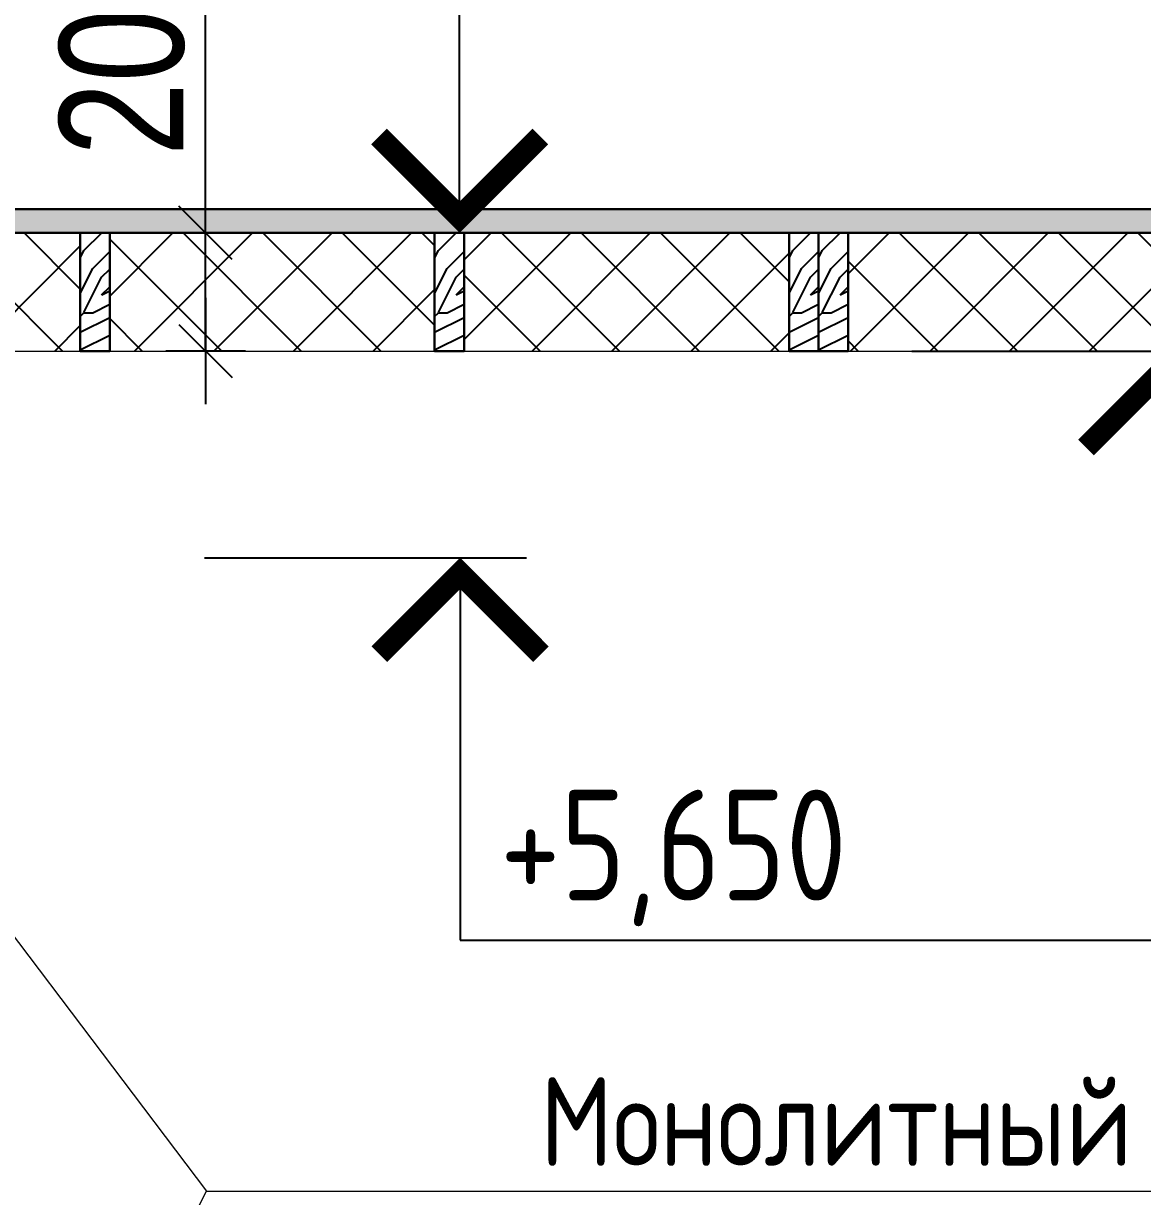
# Model space of a CAD drawing. Extents: x -12289450 to -10763036, y -7834513 to -6150123.
# Drawn here: x -11197598 to -11195703, y -7703152 to -7701166 of the extents above; entities that cross this region are included whole.
import ezdxf

# ---------------------------------------------------------------- set-up
doc = ezdxf.new("R2010")
doc.units = 0
doc.header["$LTSCALE"] = 25
doc.header["$PDMODE"] = 35
doc.layers.get('DefPoints').update_dxf_attribs({"color": 10, "lineweight": 30})
for name, color, linetype in [('005-РАЗМЕРЫ', 252, 'Continuous'), ('008-ШТРИХОВКА', 252, 'Continuous'), ('Примечания', 7, 'Continuous')]:
    doc.layers.add(name, color=color, linetype=linetype)
for name, color, linetype, lineweight in [('text', 1, 'Continuous', 15), ('СТЕНЫ', 5, 'Continuous', 40), ('тонк', 7, 'Continuous', 20)]:
    doc.layers.add(name, color=color, linetype=linetype, lineweight=lineweight)
doc.styles.add('GOST 2.304', font='cs_gost2304.shx')
doc.styles.add('SIMP701', font='simplex701.shx')
doc.styles.add('TXT0', font='txt', dxfattribs={"width": 0.8})
doc.dimstyles.new('Копия(5) РАЗМЕРЫ', dxfattribs={"dimscale": 30, "dimtxt": 7, "dimasz": 0.15, "dimexe": 0, "dimexo": 0, "dimgap": 1.2, "dimtad": 1, "dimdec": 0, "dimzin": 0, "dimdsep": 46, "dimtxsty": 'TXT0', "dimblk1": 'A8MITTA', "dimblk2": 'A8MITTA', "dimsah": 1, "dimcen": 2, "dimse1": 1, "dimse2": 1, "dimadec": 0, "dimazin": 0, "dimtp": 6, "dimtm": 6, "dimtfac": 1, "dimtdec": 0, "dimtofl": 0, "dimtmove": 0, "dimatfit": 3, "dimldrblk": 'A8MITTA', "dimfxl": 0, "dimtolj": 1, "dimtzin": 0, "dimarcsym": 0})

# ---------------------------------------------------------------- blocks, each defined once
blk = doc.blocks.new('A8MITTA', base_point=(3180, 3140))
for p, q in [((3180, 3155), (3180, 3125)), ((3170, 3130), (3190, 3150)), ((3160, 3140), (3200, 3140))]:
    blk.add_line(p, q)
blk = doc.blocks.new('*D99')
at = {"layer": '005-РАЗМЕРЫ', "color": 0, "lineweight": -2, "ltscale": 4, "transparency": 16777216}
for p, q in [((-11197289.7, -7701520.7), (-11197289.7, -7700971.1)), ((-11197289.7, -7701716.2), (-11197289.7, -7701525.2))]:
    blk.add_line(p, q, dxfattribs=at)
at = {"layer": 'DefPoints', "color": 0, "ltscale": 4, "transparency": 16777216}
for p in [(-11197434.7, -7701520.7), (-11197289.7, -7701520.7), (-11197562.8, -7701720.7)]:
    blk.add_point(p, dxfattribs=at)
at = {"layer": '005-РАЗМЕРЫ', "color": 0, "lineweight": -2, "ltscale": 4, "transparency": 16777216, "xscale": 4.5, "yscale": 4.5, "zscale": 4.5}
for p, rotation in [((-11197289.7, -7701520.7), 90), ((-11197289.7, -7701720.7), 270)]:
    blk.add_blockref('A8MITTA', p, dxfattribs=dict(at, rotation=rotation))
at = {"layer": '005-РАЗМЕРЫ', "color": 0, "lineweight": 25, "ltscale": 4, "transparency": 16777216, "insert": (-11197430.7, -7701203.1), "char_height": 210, "attachment_point": 5, "rotation": 90, "style": 'TXT0'}
blk.add_mtext('\\A1;200', dxfattribs=at)
blk = doc.blocks.new('*D111')
at = {"layer": '005-РАЗМЕРЫ', "color": 0, "lineweight": -2, "ltscale": 4, "transparency": 16777216}
blk.add_arc((-11198825.9, -7701480.7), 774.1, 0.3331, 29.6669, dxfattribs=at)
at = {"layer": 'DefPoints', "color": 0, "ltscale": 4, "transparency": 16777216}
for p in [(-11196876.9, -7700355.5), (-11198098.5, -7701216), (-11198211.9, -7701480.7), (-11195721.9, -7701480.7), (-11199241.5, -7701720.7)]:
    blk.add_point(p, dxfattribs=at)
at = {"layer": '005-РАЗМЕРЫ', "color": 0, "lineweight": -2, "ltscale": 4, "transparency": 16777216, "xscale": 4.5, "yscale": 4.5, "zscale": 4.5}
for p, rotation in [((-11198155.5, -7701093.7), 119.833456150536), ((-11198051.8, -7701480.7), 270.1665438538214)]:
    blk.add_blockref('A8MITTA', p, dxfattribs=dict(at, rotation=rotation))
at = {"layer": '005-РАЗМЕРЫ', "color": 0, "lineweight": 25, "ltscale": 4, "transparency": 16777216, "insert": (-11197939, -7701255.1), "char_height": 210, "attachment_point": 5, "rotation": 284.2758, "style": 'TXT0'}
blk.add_mtext('\\A1;30°', dxfattribs=at)

msp = doc.modelspace()

# ---------------------------------------------------------------- hatches: boundary and pattern name
at = {"layer": '008-ШТРИХОВКА', "ltscale": 4}
h = msp.add_hatch(dxfattribs=at)
h.set_pattern_fill('ANSI37', color=256, scale=30, style=0)
h.set_pattern_definition([(45, (-11198501.94, -7701293.71), (-67.3519, 67.3519), []), (135, (-11198501.94, -7701293.71), (-67.3519, -67.3519), [])])
h.paths.add_polyline_path([(-11196876.9, -7700355.5), (-11196789.2, -7700355.5), (-11196789.2, -7700124.6), (-11196876.9, -7700124.6), (-11198501.9, -7701062.8), (-11198501.9, -7701293.7), (-11198412, -7701241.8), (-11198412, -7701215.7), (-11198366.9, -7701215.7)])
h.paths.add_polyline_path([(-11195989.2, -7700124.6), (-11196739.2, -7700124.6), (-11196739.2, -7700355.5), (-11195989.2, -7700355.5)])
h.paths.add_polyline_path([(-11195555.5, -7700124.6), (-11195939.2, -7700124.6), (-11195939.2, -7700355.5), (-11195555.5, -7700355.5)])
h.paths.add_polyline_path([(-11195189.2, -7700124.6), (-11195555.5, -7700124.6), (-11195555.5, -7700355.5), (-11195189.2, -7700355.5)])
h.paths.add_polyline_path([(-11194389.2, -7700124.6), (-11195139.2, -7700124.6), (-11195139.2, -7700355.5), (-11194389.2, -7700355.5)])
h.paths.add_polyline_path([(-11193589.2, -7700124.6), (-11194339.2, -7700124.6), (-11194339.2, -7700355.5), (-11193589.2, -7700355.5)])
h.paths.add_polyline_path([(-11192789.2, -7700124.6), (-11193539.2, -7700124.6), (-11193539.2, -7700355.5), (-11192789.2, -7700355.5)])
h.paths.add_polyline_path([(-11190611.9, -7699509.7), (-11190611.9, -7699480.8), (-11190511.9, -7699480.8), (-11190511.9, -7699509.7), (-11187720.3, -7701121.4, -0.127854), (-11187421.9, -7701063.1), (-11187421.9, -7701062.8), (-11190561.9, -7699249.9), (-11192076.9, -7700124.6), (-11192739.2, -7700124.6), (-11192739.2, -7700355.5), (-11192076.9, -7700355.5)])
h.paths.add_polyline_path([(-11187421.9, -7701063.1, 0.127854), (-11187720.3, -7701121.4), (-11187557.8, -7701215.2), (-11187511.9, -7701215.2), (-11187511.9, -7701241.7), (-11187421.9, -7701293.7)])
at = {"layer": '008-ШТРИХОВКА'}
h = msp.add_hatch(dxfattribs=at)
h.set_pattern_fill('WOODFACE', color=251, scale=300, style=0, pattern_type=2)
h.set_pattern_definition([(0, (-11198150.82, -7701705.1), (300, 300), [15, -285]), (90, (-11198030.82, -7701600.1), (-300, 300), [30, -270]), (45, (-11198090.82, -7701630.11), (3e-14, 300), [21.21, -63.63, 21.21, -42.42, 148.5, -127.294]), (45, (-11198165.82, -7701720.11), (3e-14, 300), [21.213, -42.426, 21.213, -339.412]), (45, (-11198060.82, -7701690.11), (3e-14, 300), [21.213, -403.051]), (45, (-11198030.82, -7701705.11), (3e-14, 300), [21.213, -403.051]), (45, (-11198075.82, -7701675.11), (3e-14, 300), [21.213, -403.051]), (45, (-11198090.82, -7701660.11), (3e-14, 300), [42.426, -381.838]), (45, (-11198015.82, -7701435.11), (3e-14, 300), [42.426, -381.838]), (45, (-11198120.82, -7701645.11), (3e-14, 300), [84.852, -339.412]), (45, (-11198135.82, -7701630.11), (3e-14, 300), [84.852, -339.412]), (45, (-11197940.82, -7701540.11), (3e-14, 300), [84.852, -339.412]), (45, (-11198150.82, -7701600.11), (3e-14, 300), [63.64, -360.6245]), (45, (-11198210.82, -7701555.11), (3e-14, 300), [63.64, -360.6245]), (45, (-11198180.82, -7701585.11), (3e-14, 300), [63.64, -360.6245]), (45, (-11197985.82, -7701495.11), (3e-14, 300), [106.066, -318.198]), (45, (-11198015.82, -7701480.11), (3e-14, 300), [106.066, -318.198]), (45, (-11197985.82, -7701555.11), (3e-14, 300), [148.4924, -275.772]), (26.565, (-11198120.82, -7701675.11), (300, 1e-07), [33.541, -637.279]), (26.565, (-11198060.82, -7701585.11), (300, 1e-07), [33.541, -637.279]), (26.565, (-11198075.82, -7701615.11), (300, 1e-07), [33.541, -637.279]), (26.565, (-11198135.82, -7701705.11), (300, 1e-07), [67.082, -603.738]), (26.565, (-11198075.82, -7701570.11), (300, 1e-07), [100.623, -570.197]), (26.565, (-11198105.82, -7701555.11), (300, 1e-07), [134.164, -536.656]), (26.565, (-11198135.82, -7701540.11), (300, 1e-07), [134.164, -536.656]), (26.565, (-11198180.82, -7701450.11), (300, 1e-07), [134.164, -536.656]), (26.565, (-11198180.82, -7701480.11), (300, 1e-07), [167.705, -503.115]), (26.565, (-11198165.82, -7701510.11), (300, 1e-07), [167.705, -503.115]), (63.435, (-11198060.82, -7701630.11), (2e-08, 300), [33.541, -637.279]), (63.435, (-11198105.82, -7701660.11), (2e-08, 300), [33.541, -637.279]), (63.435, (-11198150.82, -7701705.11), (2e-08, 300), [67.082, -603.738]), (63.435, (-11198060.82, -7701660.11), (2e-08, 300), [67.082, -603.738]), (63.435, (-11198180.82, -7701720.11), (2e-08, 300), [100.623, -570.197]), (63.435, (-11198210.82, -7701720.11), (2e-08, 300), [134.164, -536.656]), (63.435, (-11197940.82, -7701705.11), (2e-08, 300), [134.164, -536.656]), (63.435, (-11198045.82, -7701675.11), (2e-08, 300), [134.164, -536.656]), (63.435, (-11197985.82, -7701705.11), (2e-08, 300), [167.705, -503.115]), (63.435, (-11198015.82, -7701690.11), (2e-08, 300), [167.705, -503.115])])
h.paths.add_polyline_path([(-11193341.9, -7701520.2), (-11193391.9, -7701520.2), (-11193399.9, -7701520.1), (-11193349.9, -7701520.1)], flags=16)
h.paths.add_polyline_path([(-11195311.9, -7701520.3), (-11195311.9, -7701480.1), (-11198210.8, -7701480.1), (-11198210.8, -7701520.2)])
h.paths.add_polyline_path([(-11195311.9, -7701480.1), (-11195311.9, -7701520.3), (-11187711.9, -7701520.3), (-11187711.9, -7701480.1)])
at = {"layer": '008-ШТРИХОВКА', "ltscale": 4}
h = msp.add_hatch(dxfattribs=at)
h.set_pattern_fill('ANSI37', color=256, scale=30, style=0)
h.set_pattern_definition([(45, (-11198211.93, -7702118.22), (-67.352, 67.352), []), (135, (-11198211.93, -7702118.22), (-67.352, -67.352), [])])
h.paths.add_polyline_path([(-11198181.9, -7701520.7), (-11198211.9, -7701520.7), (-11198211.9, -7701720.7), (-11198181.9, -7701720.7)])
h.paths.add_polyline_path([(-11198001.9, -7701520.7), (-11198131.9, -7701520.7), (-11198131.9, -7701720.7), (-11198001.9, -7701720.7)])
h.paths.add_polyline_path([(-11197501.9, -7701520.7), (-11197951.9, -7701520.7), (-11197951.9, -7701720.7), (-11197501.9, -7701720.7)])
h.paths.add_polyline_path([(-11196901.9, -7701520.7), (-11197451.9, -7701520.7), (-11197451.9, -7701720.7), (-11196901.9, -7701720.7)])
h.paths.add_polyline_path([(-11196301.9, -7701520.7), (-11196851.9, -7701520.7), (-11196851.9, -7701720.7), (-11196301.9, -7701720.7)])
h.paths.add_polyline_path([(-11195651.9, -7701520.7), (-11196201.9, -7701520.7), (-11196201.9, -7701720.7), (-11195651.9, -7701720.7)])
h.paths.add_polyline_path([(-11195436.9, -7701520.7), (-11195601.9, -7701520.7), (-11195601.9, -7701720.7), (-11195436.9, -7701720.7)])
h.paths.add_polyline_path([(-11195051.9, -7701520.7), (-11195281.9, -7701520.7), (-11195281.9, -7701720.7), (-11195051.9, -7701720.7)])
h.paths.add_polyline_path([(-11194451.9, -7701520.7), (-11195001.9, -7701520.7), (-11195001.9, -7701720.7), (-11194451.9, -7701720.7)])
h.paths.add_polyline_path([(-11193851.9, -7701520.7), (-11194401.9, -7701520.7), (-11194401.9, -7701720.7), (-11193851.9, -7701720.7)])
h.paths.add_polyline_path([(-11193878.2, -7702118.2), (-11193878.2, -7701593.2), (-11194193.2, -7701593.2), (-11194193.2, -7702118.2)], flags=9)
at = {"layer": '008-ШТРИХОВКА'}
h = msp.add_hatch(dxfattribs=at)
h.set_pattern_fill('WOODFACE', color=251, scale=300, style=0, pattern_type=2)
h.set_pattern_definition([(0, (476704.18, -594355.98), (300, 300), [15, -285]), (90, (476824.18, -594250.98), (-300, 300), [30, -270]), (45, (476764.18, -594280.98), (3e-14, 300), [21.21, -63.63, 21.21, -42.42, 148.5, -127.2940687]), (45, (476689.18, -594370.98), (3e-14, 300), [21.213, -42.426, 21.213, -339.4120686]), (45, (476794.18, -594340.98), (3e-14, 300), [21.213, -403.0510686]), (45, (476824.18, -594355.98), (3e-14, 300), [21.213, -403.0510686]), (45, (476779.18, -594325.98), (3e-14, 300), [21.213, -403.0510686]), (45, (476764.18, -594310.98), (3e-14, 300), [42.426, -381.8380686]), (45, (476839.18, -594085.98), (3e-14, 300), [42.426, -381.8380686]), (45, (476734.18, -594295.98), (3e-14, 300), [84.852, -339.4120686]), (45, (476719.18, -594280.98), (3e-14, 300), [84.852, -339.4120686]), (45, (476914.18, -594190.98), (3e-14, 300), [84.852, -339.4120686]), (45, (476704.18, -594250.98), (3e-14, 300), [63.6396, -360.6244686]), (45, (476644.18, -594205.98), (3e-14, 300), [63.6396, -360.6244686]), (45, (476674.18, -594235.98), (3e-14, 300), [63.6396, -360.6244686]), (45, (476869.18, -594145.98), (3e-14, 300), [106.06602, -318.1980486]), (45, (476839.18, -594130.98), (3e-14, 300), [106.06602, -318.1980486]), (45, (476869.18, -594205.98), (3e-14, 300), [148.492424, -275.7716445]), (26.5650512, (476734.18, -594325.98), (300, 1e-07), [33.541017, -637.279374]), (26.5650512, (476794.18, -594235.98), (300, 1e-07), [33.541017, -637.279374]), (26.5650512, (476779.18, -594265.98), (300, 1e-07), [33.541017, -637.279374]), (26.5650512, (476719.18, -594355.98), (300, 1e-07), [67.08204, -603.738353]), (26.5650512, (476779.18, -594220.98), (300, 1e-07), [100.623059, -570.197334]), (26.5650512, (476749.18, -594205.98), (300, 1e-07), [134.1640785, -536.6563146]), (26.5650512, (476719.18, -594190.98), (300, 1e-07), [134.1640785, -536.6563146]), (26.5650512, (476674.18, -594100.98), (300, 1e-07), [134.1640785, -536.6563146]), (26.5650512, (476674.18, -594130.98), (300, 1e-07), [167.7051, -503.115293]), (26.5650512, (476689.18, -594160.98), (300, 1e-07), [167.7051, -503.115293]), (63.4349488, (476794.18, -594280.98), (2e-08, 300), [33.541017, -637.279374]), (63.4349488, (476749.18, -594310.98), (2e-08, 300), [33.541017, -637.279374]), (63.4349488, (476704.18, -594355.98), (2e-08, 300), [67.08204, -603.738353]), (63.4349488, (476794.18, -594310.98), (2e-08, 300), [67.08204, -603.738353]), (63.4349488, (476674.18, -594370.98), (2e-08, 300), [100.623059, -570.197334]), (63.4349488, (476644.18, -594370.98), (2e-08, 300), [134.1640785, -536.6563146]), (63.4349488, (476914.18, -594355.98), (2e-08, 300), [134.1640785, -536.6563146]), (63.4349488, (476809.18, -594325.98), (2e-08, 300), [134.1640785, -536.6563146]), (63.4349488, (476869.18, -594355.98), (2e-08, 300), [167.7051, -503.115293]), (63.4349488, (476839.18, -594340.98), (2e-08, 300), [167.7051, -503.115293])])
h.paths.add_polyline_path([(-11197451.9, -7701720.7), (-11197451.9, -7701520.7), (-11197501.9, -7701520.7), (-11197501.9, -7701720.7)])
h = msp.add_hatch(dxfattribs=at)
h.set_pattern_fill('WOODFACE', color=251, scale=300, style=0, pattern_type=2)
h.set_pattern_definition([(0, (477304.18, -594355.98), (300, 300), [15, -285]), (90, (477424.18, -594250.98), (-300, 300), [30, -270]), (45, (477364.18, -594280.98), (3e-14, 300), [21.21, -63.63, 21.21, -42.42, 148.5, -127.2940687]), (45, (477289.18, -594370.98), (3e-14, 300), [21.213, -42.426, 21.213, -339.4120686]), (45, (477394.18, -594340.98), (3e-14, 300), [21.213, -403.0510686]), (45, (477424.18, -594355.98), (3e-14, 300), [21.213, -403.0510686]), (45, (477379.18, -594325.98), (3e-14, 300), [21.213, -403.0510686]), (45, (477364.18, -594310.98), (3e-14, 300), [42.426, -381.8380686]), (45, (477439.18, -594085.98), (3e-14, 300), [42.426, -381.8380686]), (45, (477334.18, -594295.98), (3e-14, 300), [84.852, -339.4120686]), (45, (477319.18, -594280.98), (3e-14, 300), [84.852, -339.4120686]), (45, (477514.18, -594190.98), (3e-14, 300), [84.852, -339.4120686]), (45, (477304.18, -594250.98), (3e-14, 300), [63.6396, -360.6244686]), (45, (477244.18, -594205.98), (3e-14, 300), [63.6396, -360.6244686]), (45, (477274.18, -594235.98), (3e-14, 300), [63.6396, -360.6244686]), (45, (477469.18, -594145.98), (3e-14, 300), [106.06602, -318.1980486]), (45, (477439.18, -594130.98), (3e-14, 300), [106.06602, -318.1980486]), (45, (477469.18, -594205.98), (3e-14, 300), [148.492424, -275.7716445]), (26.5650512, (477334.18, -594325.98), (300, 1e-07), [33.541017, -637.279374]), (26.5650512, (477394.18, -594235.98), (300, 1e-07), [33.541017, -637.279374]), (26.5650512, (477379.18, -594265.98), (300, 1e-07), [33.541017, -637.279374]), (26.5650512, (477319.18, -594355.98), (300, 1e-07), [67.08204, -603.738353]), (26.5650512, (477379.18, -594220.98), (300, 1e-07), [100.623059, -570.197334]), (26.5650512, (477349.18, -594205.98), (300, 1e-07), [134.1640785, -536.6563146]), (26.5650512, (477319.18, -594190.98), (300, 1e-07), [134.1640785, -536.6563146]), (26.5650512, (477274.18, -594100.98), (300, 1e-07), [134.1640785, -536.6563146]), (26.5650512, (477274.18, -594130.98), (300, 1e-07), [167.7051, -503.115293]), (26.5650512, (477289.18, -594160.98), (300, 1e-07), [167.7051, -503.115293]), (63.4349488, (477394.18, -594280.98), (2e-08, 300), [33.541017, -637.279374]), (63.4349488, (477349.18, -594310.98), (2e-08, 300), [33.541017, -637.279374]), (63.4349488, (477304.18, -594355.98), (2e-08, 300), [67.08204, -603.738353]), (63.4349488, (477394.18, -594310.98), (2e-08, 300), [67.08204, -603.738353]), (63.4349488, (477274.18, -594370.98), (2e-08, 300), [100.623059, -570.197334]), (63.4349488, (477244.18, -594370.98), (2e-08, 300), [134.1640785, -536.6563146]), (63.4349488, (477514.18, -594355.98), (2e-08, 300), [134.1640785, -536.6563146]), (63.4349488, (477409.18, -594325.98), (2e-08, 300), [134.1640785, -536.6563146]), (63.4349488, (477469.18, -594355.98), (2e-08, 300), [167.7051, -503.115293]), (63.4349488, (477439.18, -594340.98), (2e-08, 300), [167.7051, -503.115293])])
h.paths.add_polyline_path([(-11196851.9, -7701720.7), (-11196851.9, -7701520.7), (-11196901.9, -7701520.7), (-11196901.9, -7701720.7)])
h = msp.add_hatch(dxfattribs=at)
h.set_pattern_fill('WOODFACE', color=251, scale=300, style=0, pattern_type=2)
h.set_pattern_definition([(0, (477904.18, -594355.98), (300, 300), [15, -285]), (90, (478024.18, -594250.98), (-300, 300), [30, -270]), (45, (477964.18, -594280.98), (3e-14, 300), [21.21, -63.63, 21.21, -42.42, 148.5, -127.2940687]), (45, (477889.18, -594370.98), (3e-14, 300), [21.213, -42.426, 21.213, -339.4120686]), (45, (477994.18, -594340.98), (3e-14, 300), [21.213, -403.0510686]), (45, (478024.18, -594355.98), (3e-14, 300), [21.213, -403.0510686]), (45, (477979.18, -594325.98), (3e-14, 300), [21.213, -403.0510686]), (45, (477964.18, -594310.98), (3e-14, 300), [42.426, -381.8380686]), (45, (478039.18, -594085.98), (3e-14, 300), [42.426, -381.8380686]), (45, (477934.18, -594295.98), (3e-14, 300), [84.852, -339.4120686]), (45, (477919.18, -594280.98), (3e-14, 300), [84.852, -339.4120686]), (45, (478114.18, -594190.98), (3e-14, 300), [84.852, -339.4120686]), (45, (477904.18, -594250.98), (3e-14, 300), [63.6396, -360.6244686]), (45, (477844.18, -594205.98), (3e-14, 300), [63.6396, -360.6244686]), (45, (477874.18, -594235.98), (3e-14, 300), [63.6396, -360.6244686]), (45, (478069.18, -594145.98), (3e-14, 300), [106.06602, -318.1980486]), (45, (478039.18, -594130.98), (3e-14, 300), [106.06602, -318.1980486]), (45, (478069.18, -594205.98), (3e-14, 300), [148.492424, -275.7716445]), (26.5650512, (477934.18, -594325.98), (300, 1e-07), [33.541017, -637.279374]), (26.5650512, (477994.18, -594235.98), (300, 1e-07), [33.541017, -637.279374]), (26.5650512, (477979.18, -594265.98), (300, 1e-07), [33.541017, -637.279374]), (26.5650512, (477919.18, -594355.98), (300, 1e-07), [67.08204, -603.738353]), (26.5650512, (477979.18, -594220.98), (300, 1e-07), [100.623059, -570.197334]), (26.5650512, (477949.18, -594205.98), (300, 1e-07), [134.1640785, -536.6563146]), (26.5650512, (477919.18, -594190.98), (300, 1e-07), [134.1640785, -536.6563146]), (26.5650512, (477874.18, -594100.98), (300, 1e-07), [134.1640785, -536.6563146]), (26.5650512, (477874.18, -594130.98), (300, 1e-07), [167.7051, -503.115293]), (26.5650512, (477889.18, -594160.98), (300, 1e-07), [167.7051, -503.115293]), (63.4349488, (477994.18, -594280.98), (2e-08, 300), [33.541017, -637.279374]), (63.4349488, (477949.18, -594310.98), (2e-08, 300), [33.541017, -637.279374]), (63.4349488, (477904.18, -594355.98), (2e-08, 300), [67.08204, -603.738353]), (63.4349488, (477994.18, -594310.98), (2e-08, 300), [67.08204, -603.738353]), (63.4349488, (477874.18, -594370.98), (2e-08, 300), [100.623059, -570.197334]), (63.4349488, (477844.18, -594370.98), (2e-08, 300), [134.1640785, -536.6563146]), (63.4349488, (478114.18, -594355.98), (2e-08, 300), [134.1640785, -536.6563146]), (63.4349488, (478009.18, -594325.98), (2e-08, 300), [134.1640785, -536.6563146]), (63.4349488, (478069.18, -594355.98), (2e-08, 300), [167.7051, -503.115293]), (63.4349488, (478039.18, -594340.98), (2e-08, 300), [167.7051, -503.115293])])
h.paths.add_polyline_path([(-11196251.9, -7701720.7), (-11196251.9, -7701520.7), (-11196301.9, -7701520.7), (-11196301.9, -7701720.7)])
h = msp.add_hatch(dxfattribs=at)
h.set_pattern_fill('WOODFACE', color=251, scale=300, style=0, pattern_type=2)
h.set_pattern_definition([(0, (477954.18, -594355.98), (300, 300), [15, -285]), (90, (478074.18, -594250.98), (-300, 300), [30, -270]), (45, (478014.18, -594280.98), (3e-14, 300), [21.21, -63.63, 21.21, -42.42, 148.5, -127.2940687]), (45, (477939.18, -594370.98), (3e-14, 300), [21.213, -42.426, 21.213, -339.4120686]), (45, (478044.18, -594340.98), (3e-14, 300), [21.213, -403.0510686]), (45, (478074.18, -594355.98), (3e-14, 300), [21.213, -403.0510686]), (45, (478029.18, -594325.98), (3e-14, 300), [21.213, -403.0510686]), (45, (478014.18, -594310.98), (3e-14, 300), [42.426, -381.8380686]), (45, (478089.18, -594085.98), (3e-14, 300), [42.426, -381.8380686]), (45, (477984.18, -594295.98), (3e-14, 300), [84.852, -339.4120686]), (45, (477969.18, -594280.98), (3e-14, 300), [84.852, -339.4120686]), (45, (478164.18, -594190.98), (3e-14, 300), [84.852, -339.4120686]), (45, (477954.18, -594250.98), (3e-14, 300), [63.6396, -360.6244686]), (45, (477894.18, -594205.98), (3e-14, 300), [63.6396, -360.6244686]), (45, (477924.18, -594235.98), (3e-14, 300), [63.6396, -360.6244686]), (45, (478119.18, -594145.98), (3e-14, 300), [106.06602, -318.1980486]), (45, (478089.18, -594130.98), (3e-14, 300), [106.06602, -318.1980486]), (45, (478119.18, -594205.98), (3e-14, 300), [148.492424, -275.7716445]), (26.5650512, (477984.18, -594325.98), (300, 1e-07), [33.541017, -637.279374]), (26.5650512, (478044.18, -594235.98), (300, 1e-07), [33.541017, -637.279374]), (26.5650512, (478029.18, -594265.98), (300, 1e-07), [33.541017, -637.279374]), (26.5650512, (477969.18, -594355.98), (300, 1e-07), [67.08204, -603.738353]), (26.5650512, (478029.18, -594220.98), (300, 1e-07), [100.623059, -570.197334]), (26.5650512, (477999.18, -594205.98), (300, 1e-07), [134.1640785, -536.6563146]), (26.5650512, (477969.18, -594190.98), (300, 1e-07), [134.1640785, -536.6563146]), (26.5650512, (477924.18, -594100.98), (300, 1e-07), [134.1640785, -536.6563146]), (26.5650512, (477924.18, -594130.98), (300, 1e-07), [167.7051, -503.115293]), (26.5650512, (477939.18, -594160.98), (300, 1e-07), [167.7051, -503.115293]), (63.4349488, (478044.18, -594280.98), (2e-08, 300), [33.541017, -637.279374]), (63.4349488, (477999.18, -594310.98), (2e-08, 300), [33.541017, -637.279374]), (63.4349488, (477954.18, -594355.98), (2e-08, 300), [67.08204, -603.738353]), (63.4349488, (478044.18, -594310.98), (2e-08, 300), [67.08204, -603.738353]), (63.4349488, (477924.18, -594370.98), (2e-08, 300), [100.623059, -570.197334]), (63.4349488, (477894.18, -594370.98), (2e-08, 300), [134.1640785, -536.6563146]), (63.4349488, (478164.18, -594355.98), (2e-08, 300), [134.1640785, -536.6563146]), (63.4349488, (478059.18, -594325.98), (2e-08, 300), [134.1640785, -536.6563146]), (63.4349488, (478119.18, -594355.98), (2e-08, 300), [167.7051, -503.115293]), (63.4349488, (478089.18, -594340.98), (2e-08, 300), [167.7051, -503.115293])])
h.paths.add_polyline_path([(-11196201.9, -7701720.7), (-11196201.9, -7701520.7), (-11196251.9, -7701520.7), (-11196251.9, -7701720.7)])

# ---------------------------------------------------------------- linework, layer by layer
at = {"layer": 'Примечания', "linetype": 'Continuous', "lineweight": 25, "ltscale": 75}
for p, q in [((-11196859.6, -7701520.7), (-11196859.6, -7701070.7)), ((-11197381.6, -7701520.7), (-11196747.1, -7701520.7)), ((-11196094.3, -7701720.7), (-11195549.8, -7701720.7)), ((-11197291.3, -7702070.7), (-11196746.3, -7702070.7)), ((-11196858.8, -7702070.7), (-11196858.8, -7702718.5)), ((-11196858.8, -7702718.5), (-11195678.8, -7702718.5))]:
    msp.add_line(p, q, dxfattribs=at)
at = {"layer": 'Примечания', "linetype": 'Continuous', "lineweight": 25, "ltscale": 75, "const_width": 37.5}
for points in [[(-11196996.3, -7701357.5), (-11196859.6, -7701494.2), (-11196722.8, -7701357.5)], [(-11195525.6, -7701884), (-11195662.3, -7701747.2), (-11195799, -7701884)], [(-11196722.1, -7702234), (-11196858.8, -7702097.2), (-11196995.6, -7702234)]]:
    msp.add_lwpolyline(points, dxfattribs=at)
at = {"layer": 'СТЕНЫ', "lineweight": 30}
for points in [[(-11187711.9, -7701480.7), (-11198211.9, -7701480.6)], [(-11195721.9, -7701480.7), (-11198211.9, -7701480.7)], [(-11187711.9, -7701520.7), (-11198211.9, -7701520.7)]]:
    msp.add_lwpolyline(points, dxfattribs=at)
at = {"layer": 'СТЕНЫ', "color": 4, "lineweight": 30, "ltscale": 4}
for points in [[(-11197451.9, -7701720.7), (-11197451.9, -7701520.7), (-11197501.9, -7701520.7), (-11197501.9, -7701720.7), (-11197451.9, -7701720.7)], [(-11196851.9, -7701720.7), (-11196851.9, -7701520.7), (-11196901.9, -7701520.7), (-11196901.9, -7701720.7), (-11196851.9, -7701720.7)], [(-11196251.9, -7701720.7), (-11196251.9, -7701520.7), (-11196301.9, -7701520.7), (-11196301.9, -7701720.7), (-11196251.9, -7701720.7)], [(-11196201.9, -7701720.7), (-11196201.9, -7701520.7), (-11196251.9, -7701520.7), (-11196251.9, -7701720.7), (-11196201.9, -7701720.7)]]:
    msp.add_lwpolyline(points, close=True, dxfattribs=at)
at = {"layer": 'СТЕНЫ', "color": 4, "lineweight": 20, "ltscale": 4}
msp.add_lwpolyline([(-11198211.9, -7701720.7), (-11193601.9, -7701720.7)], dxfattribs=at)
at = {"layer": 'тонк', "lineweight": 9, "ltscale": 50}
for p, q in [((-11198211.9, -7701924), (-11197288, -7703143.2)), ((-11198211.9, -7704940.6), (-11197288, -7703143.2)), ((-11197288, -7703143.2), (-11194434.2, -7703143.3))]:
    msp.add_line(p, q, dxfattribs=at)

# ---------------------------------------------------------------- texts
at = {"layer": 'text', "color": 7, "lineweight": 30, "style": 'SIMP701', "width": 0.8}
msp.add_text('Монолитный ж/б', height=150, dxfattribs=at).set_placement((-11196723.1, -7703100.3))
at = {"layer": 'Примечания', "linetype": 'Continuous', "lineweight": 25, "ltscale": 75, "style": 'GOST 2.304'}
msp.add_text('+5,650', height=187.5, dxfattribs=at).set_placement((-11196791.3, -7702651))

# ---------------------------------------------------------------- dimensions: what is measured, and where the dimension line sits
at = {"layer": '005-РАЗМЕРЫ', "lineweight": 25, "ltscale": 4}
dim = msp.add_angular_dim_2l(base=(-11198098.5, -7701216), line1=((-11195721.9, -7701480.7), (-11198211.9, -7701480.7)), line2=((-11196876.9, -7700355.5), (-11199241.5, -7701720.7)), dimstyle='Копия(5) РАЗМЕРЫ', dxfattribs=at)
dim.commit()
dim.dimension.update_dxf_attribs({"geometry": '*D111', "text_midpoint": (-11198075.7, -7701289.8), "dimtype": 162})
dim = msp.add_linear_dim(base=(-11197289.7, -7701520.7), p1=(-11197562.8, -7701720.7), p2=(-11197434.7, -7701520.7), angle=90, dimstyle='Копия(5) РАЗМЕРЫ', dxfattribs=at)
dim.commit()
dim.dimension.update_dxf_attribs({"geometry": '*D99', "text_midpoint": (-11197289.7, -7701203.1), "dimtype": 160})

doc.saveas('drawing.dxf')
